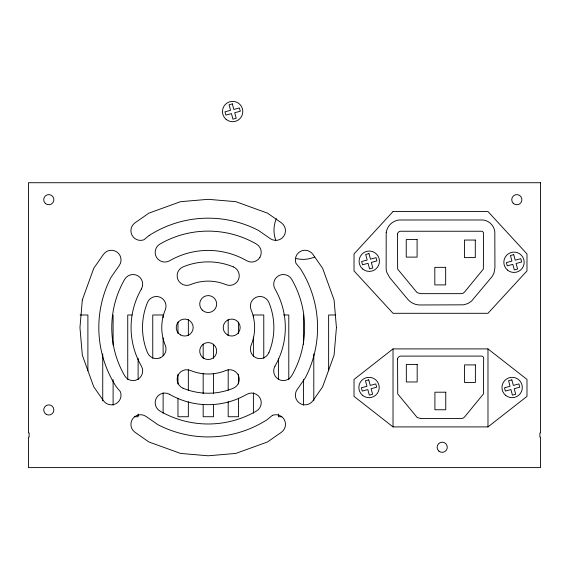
<?xml version="1.0" encoding="UTF-8"?>
<svg xmlns="http://www.w3.org/2000/svg" width="569" height="569" viewBox="0 0 569 569"><rect width="100%" height="100%" fill="white"/><g stroke="black" fill="none" stroke-linecap="round" stroke-linejoin="round"><path stroke-width="0.85" d="M393.023 348.904L354.025 379.431L354.025 396.387L393.023 426.906L487.982 426.906L526.986 396.387L526.986 379.431L487.982 348.904L393.023 348.904L393.023 426.906M80.115 314.991L87.896 314.991L87.896 370.725M132.065 314.991L127.741 314.991L127.741 379.573M283.597 314.991L288.789 314.991L288.789 379.573M335.554 314.991L328.633 314.991L328.633 370.725M134.661 416.736L138.118 416.736L138.118 414.076M281.868 416.736L278.412 416.736L278.412 414.076M487.982 348.904L487.982 426.906M313.796 353.918L313.796 400.811M303.426 314.991L303.426 344.188M303.426 379.573L303.426 405.235M278.412 358.342L278.412 379.573M263.774 358.342L263.774 314.991L253.397 314.991L253.397 317.644M253.397 337.111L253.397 356.571M253.397 392.845L253.397 413.194M238.56 322.068L238.56 333.569M238.56 374.267L238.56 383.997M238.56 398.158L238.56 416.736L228.19 416.736L228.19 401.693M228.19 319.415L228.19 335.34M228.19 369.843L228.19 390.192M213.553 344.188L213.553 358.342M213.553 373.385L213.553 393.734M213.553 404.346L213.553 416.736L203.176 416.736L203.176 404.346M203.176 344.188L203.176 358.342M203.176 373.385L203.176 393.734M188.339 319.415L188.339 335.34M188.339 369.843L188.339 390.192M188.339 401.693L188.339 416.736L177.969 416.736L177.969 398.158M177.969 322.068L177.969 333.569M177.969 374.267L177.969 383.997M163.125 317.644L163.125 314.991L152.755 314.991L152.755 358.342M163.125 337.993L163.125 355.689M163.125 392.845L163.125 413.194M138.118 358.342L138.118 379.573M113.103 314.991L113.103 345.07M113.103 379.573L113.103 405.235M102.733 353.918L102.733 400.811M314.707 256.989A29.168 29.168 0 0 1 295.603 258.376M275.745 240.175A29.168 29.168 0 0 1 276.37 218.652M386.202 232.693L386.145 269.258L386.756 272.238L389.601 277.494L407.745 299.273C410.726 302.836 415.285 304.97 419.936 304.977L463.628 304.828L467.839 303.562L471.509 301.136L492.313 276.306L494.02 272.942L494.93 267.771L494.817 231.64A13.535 13.535 0 0 0 483.159 219.983L398.897 219.997A14.751 14.751 0 0 0 386.202 232.693M397.461 234.172L397.646 269.087L417.02 292.566L420.349 293.654L461.132 293.654L463.031 293.298L464.51 292.075L483.366 269.087L483.558 233.119A2.184 2.184 0 0 0 481.68 231.242L400.384 231.249A3.4 3.4 0 0 0 397.461 234.172M397.546 359.032L397.731 393.94L417.105 417.418L420.434 418.507L461.217 418.507L463.123 418.158L464.603 416.928L483.451 393.94L483.65 357.979A2.184 2.184 0 0 0 481.765 356.094L400.469 356.109A3.4 3.4 0 0 0 397.546 359.032M82.32 299.927L79.959 327.552L82.32 355.184L93.757 386.82L103.501 400.796A9.666 9.666 0 0 0 120.422 391.792L116.076 386.515A109.376 109.376 0 0 1 111.069 277.259L119.234 265.545A9.666 9.666 0 0 0 116.986 252.06A9.666 9.666 0 0 0 103.501 254.307L93.757 268.291L82.32 299.927M336.428 327.552L334.074 355.184L322.63 386.82L312.886 400.796A9.666 9.666 0 0 1 299.401 403.051A9.666 9.666 0 0 1 297.153 389.566L305.318 377.852A109.376 109.376 0 0 0 300.318 268.589L295.965 263.319A9.666 9.666 0 0 1 312.886 254.307L322.63 268.291L334.074 299.927L336.428 327.552M393.023 211.554L354.025 253.945L354.025 270.901L393.023 313.299L487.982 313.299L526.986 270.901L526.986 253.945L487.982 211.554L393.023 211.554M149.234 235.431L143.957 239.777A9.666 9.666 0 0 1 134.945 222.863L148.929 213.119L180.565 201.675L208.197 199.321L235.822 201.675L267.458 213.119L281.442 222.863A9.666 9.666 0 0 1 283.689 236.348A9.666 9.666 0 0 1 270.204 238.596L258.49 230.431A109.376 109.376 0 0 0 149.234 235.431M272.43 415.327L267.16 419.673A109.376 109.376 0 0 1 157.898 424.68L146.183 416.515A9.666 9.666 0 0 0 132.698 418.763A9.666 9.666 0 0 0 134.945 432.248L148.929 441.992L180.565 453.429L208.197 455.79L235.822 453.429L267.458 441.992L281.442 432.248A9.666 9.666 0 0 0 272.43 415.327M232.344 103.885L229.072 104.76L230.566 110.329L224.997 111.823L225.872 115.102L231.441 113.608L232.934 119.177L236.206 118.302L234.72 112.733L240.289 111.24L239.407 107.961L233.838 109.454L232.344 103.885M368.968 253.582L365.689 254.457L367.183 260.026L361.614 261.52L362.489 264.791L368.058 263.305L369.551 268.874L372.83 267.992L371.337 262.423L376.906 260.929L376.031 257.657L370.462 259.151L368.968 253.582M513.722 254.628L510.45 255.502L511.936 261.071L506.374 262.565L507.249 265.844L512.818 264.35L514.312 269.919L517.584 269.037L516.09 263.468L521.659 261.982L520.784 258.703L515.215 260.197L513.722 254.628M368.733 379.85L365.462 380.725L366.948 386.294L361.379 387.788L362.261 391.067L367.83 389.573L369.324 395.142L372.595 394.26L371.102 388.698L376.671 387.204L375.796 383.926L370.227 385.419L368.733 379.85M511.844 379.85L508.565 380.725L510.059 386.294L504.49 387.788L505.364 391.067L510.934 389.573L512.427 395.142L515.706 394.26L514.212 388.698L519.782 387.204L518.9 383.926L513.33 385.419L511.844 379.85M540.55 182.727L28.45 182.727L28.45 432.952L29.126 432.952L29.126 437.056L28.45 437.056L28.45 467.604L540.55 467.604L540.55 437.056L539.874 437.056L539.874 432.952L540.55 432.952L540.55 182.727M417.098 239.549L406.245 239.549L406.245 257.11L417.098 257.11L417.098 239.549M475.293 240.047L464.439 240.047L464.439 257.608L475.293 257.608L475.293 240.047M445.669 267.345L434.816 267.345L434.816 284.905L445.669 284.905L445.669 267.345M417.184 364.409L406.33 364.409L406.33 381.97L417.184 381.97L417.184 364.409M475.385 364.907L464.532 364.907L464.532 382.468L475.385 382.468L475.385 364.907M445.755 392.205L434.908 392.205L434.908 409.758L445.755 409.758L445.755 392.205M226.099 119.326A10.171 10.171 0 0 0 242.657 113.295A10.171 10.171 0 0 0 229.158 101.972A10.171 10.171 0 0 0 226.099 119.326M227.451 334.899A8.478 8.478 0 0 0 240.168 327.552A8.478 8.478 0 0 0 227.451 320.212A8.478 8.478 0 0 0 227.451 334.899M438.919 451.146A5.085 5.085 0 0 0 447.206 448.152A5.085 5.085 0 0 0 440.47 442.476A5.085 5.085 0 0 0 438.919 451.146M45.364 203.439A5.085 5.085 0 0 0 53.763 200.779A5.085 5.085 0 0 0 47.263 194.833A5.085 5.085 0 0 0 45.364 203.439M180.458 334.899A8.478 8.478 0 0 0 193.176 327.552A8.478 8.478 0 0 0 180.458 320.212A8.478 8.478 0 0 0 180.458 334.899M46.253 414.353A5.085 5.085 0 0 0 53.884 409.95A5.085 5.085 0 0 0 46.253 405.548A5.085 5.085 0 0 0 46.253 414.353M513.217 203.282A5.085 5.085 0 0 0 521.723 200.999A5.085 5.085 0 0 0 515.493 194.769A5.085 5.085 0 0 0 513.217 203.282M203.951 358.392A8.478 8.478 0 0 0 216.675 351.052A8.478 8.478 0 0 0 203.951 343.712A8.478 8.478 0 0 0 203.951 358.392M202.201 310.048A8.478 8.478 0 0 0 216.384 306.25A8.478 8.478 0 0 0 205.999 295.866A8.478 8.478 0 0 0 202.201 310.048M160.088 357.887A9.616 9.616 0 0 0 165.295 345.326A46.438 46.438 0 0 1 165.295 309.785A9.616 9.616 0 0 0 160.088 297.217A9.616 9.616 0 0 0 147.52 302.423A65.67 65.67 0 0 0 147.52 352.688A9.616 9.616 0 0 0 160.088 357.887M268.867 352.688A65.67 65.67 0 0 0 268.867 302.423A9.616 9.616 0 0 0 256.299 297.217A9.616 9.616 0 0 0 251.093 309.785A46.438 46.438 0 0 1 251.093 345.326A9.616 9.616 0 0 0 256.299 357.887A9.616 9.616 0 0 0 268.867 352.688M183.062 388.222A65.67 65.67 0 0 0 233.326 388.222A9.616 9.616 0 0 0 238.532 375.661A9.616 9.616 0 0 0 225.964 370.455A46.438 46.438 0 0 1 190.423 370.455A9.616 9.616 0 0 0 177.862 375.661A9.616 9.616 0 0 0 183.062 388.222M233.326 266.882A65.67 65.67 0 0 0 183.062 266.882A9.616 9.616 0 0 0 177.862 279.45A9.616 9.616 0 0 0 190.423 284.656A46.438 46.438 0 0 1 225.964 284.656A9.616 9.616 0 0 0 238.532 279.45A9.616 9.616 0 0 0 233.326 266.882M259.948 257.231A9.659 9.659 0 0 0 256.413 244.044A96.431 96.431 0 0 0 159.974 244.044A9.659 9.659 0 0 0 156.447 257.231A9.659 9.659 0 0 0 169.633 260.766A77.121 77.121 0 0 1 246.754 260.766A9.659 9.659 0 0 0 259.948 257.231M274.983 366.116A77.121 77.121 0 0 0 274.983 288.995A9.659 9.659 0 0 1 278.518 275.801A9.659 9.659 0 0 1 291.705 279.336A96.431 96.431 0 0 1 291.705 375.768A9.659 9.659 0 0 1 278.518 379.303A9.659 9.659 0 0 1 274.983 366.116M169.633 394.345A77.121 77.121 0 0 0 246.754 394.345A9.659 9.659 0 0 1 259.948 397.88A9.659 9.659 0 0 1 256.413 411.067A96.431 96.431 0 0 1 159.974 411.067A9.659 9.659 0 0 1 156.447 397.88A9.659 9.659 0 0 1 169.633 394.345M141.404 288.995A77.121 77.121 0 0 0 141.404 366.116A9.659 9.659 0 0 1 137.869 379.303A9.659 9.659 0 0 1 124.682 375.768A96.431 96.431 0 0 1 124.682 279.336A9.659 9.659 0 0 1 137.869 275.801A9.659 9.659 0 0 1 141.404 288.995M505.592 395.291A10.171 10.171 0 0 0 522.157 389.26A10.171 10.171 0 0 0 508.658 377.937A10.171 10.171 0 0 0 505.592 395.291M362.723 269.023A10.171 10.171 0 0 0 379.281 262.992A10.171 10.171 0 0 0 365.782 251.669A10.171 10.171 0 0 0 362.723 269.023M507.477 270.069A10.171 10.171 0 0 0 524.035 264.037A10.171 10.171 0 0 0 510.535 252.714A10.171 10.171 0 0 0 507.477 270.069M362.489 395.291A10.171 10.171 0 0 0 379.046 389.26A10.171 10.171 0 0 0 365.547 377.937A10.171 10.171 0 0 0 362.489 395.291"/></g></svg>
